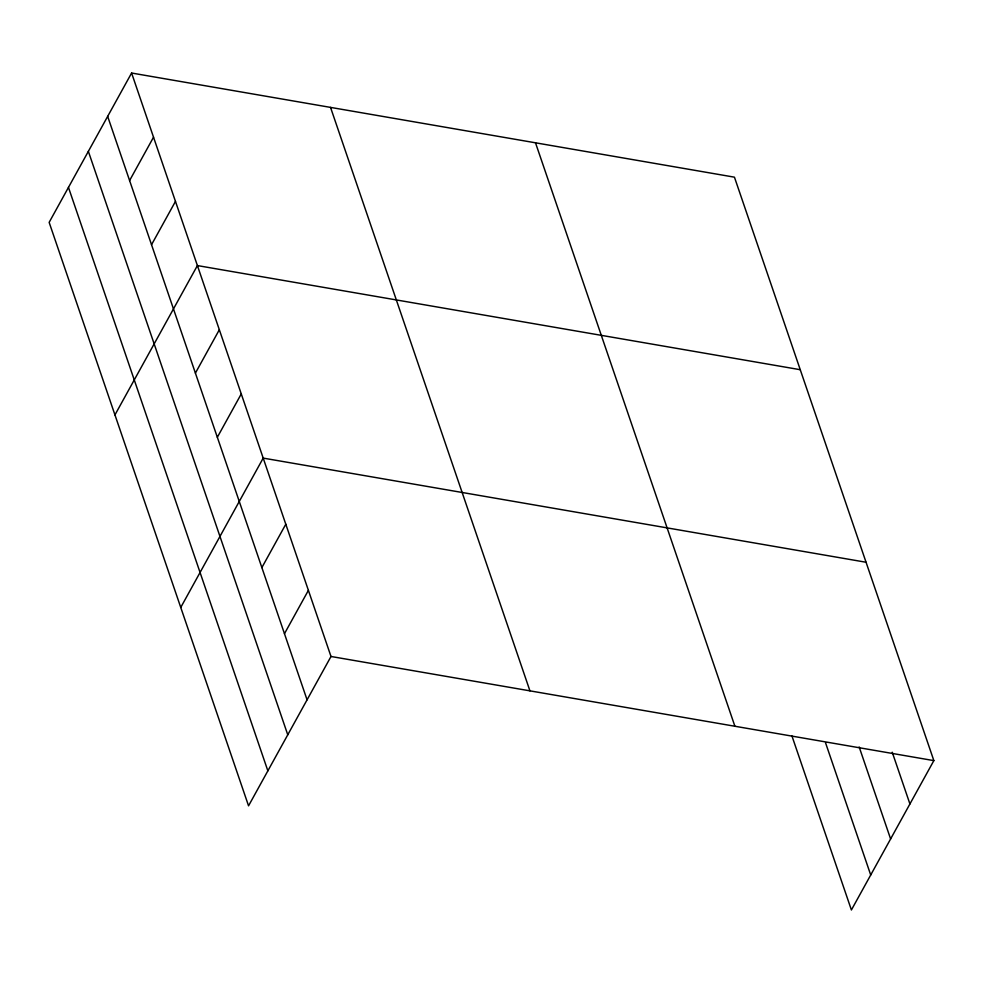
<?xml version="1.0" encoding="UTF-8"?>
<svg xmlns="http://www.w3.org/2000/svg" width="983" height="983" viewBox="0 0 983 983"><rect width="100%" height="100%" fill="white"/><g stroke="black" fill="none" stroke-linecap="round" stroke-linejoin="round"><path stroke-width="1.47" d="M131.599 73.025L49.15 222.379L248.552 805.827L331.001 656.484L131.599 73.025L734.448 177.173L933.85 760.621L851.401 909.975L791.966 736.034M129.596 180.553L153.532 137.202M151.529 244.73L175.466 201.392M114.95 414.912L197.399 265.57L800.248 369.706M195.408 373.098L219.332 329.747M217.341 437.275L241.265 393.925M180.749 607.457L263.198 458.103L866.06 562.251M261.871 567.572L285.795 524.234M284.468 633.703L308.392 590.353M331.001 656.484L933.85 760.621M892.232 752.216L909.926 803.971M859.167 746.957L890.61 838.954M825.523 742.743L870.717 874.993M535.502 142.805L734.903 726.253M330.534 107.393L529.935 690.852M107.663 116.375L307.065 699.822M88.359 151.357L287.761 734.805M68.466 187.397L267.855 770.844"/></g></svg>
